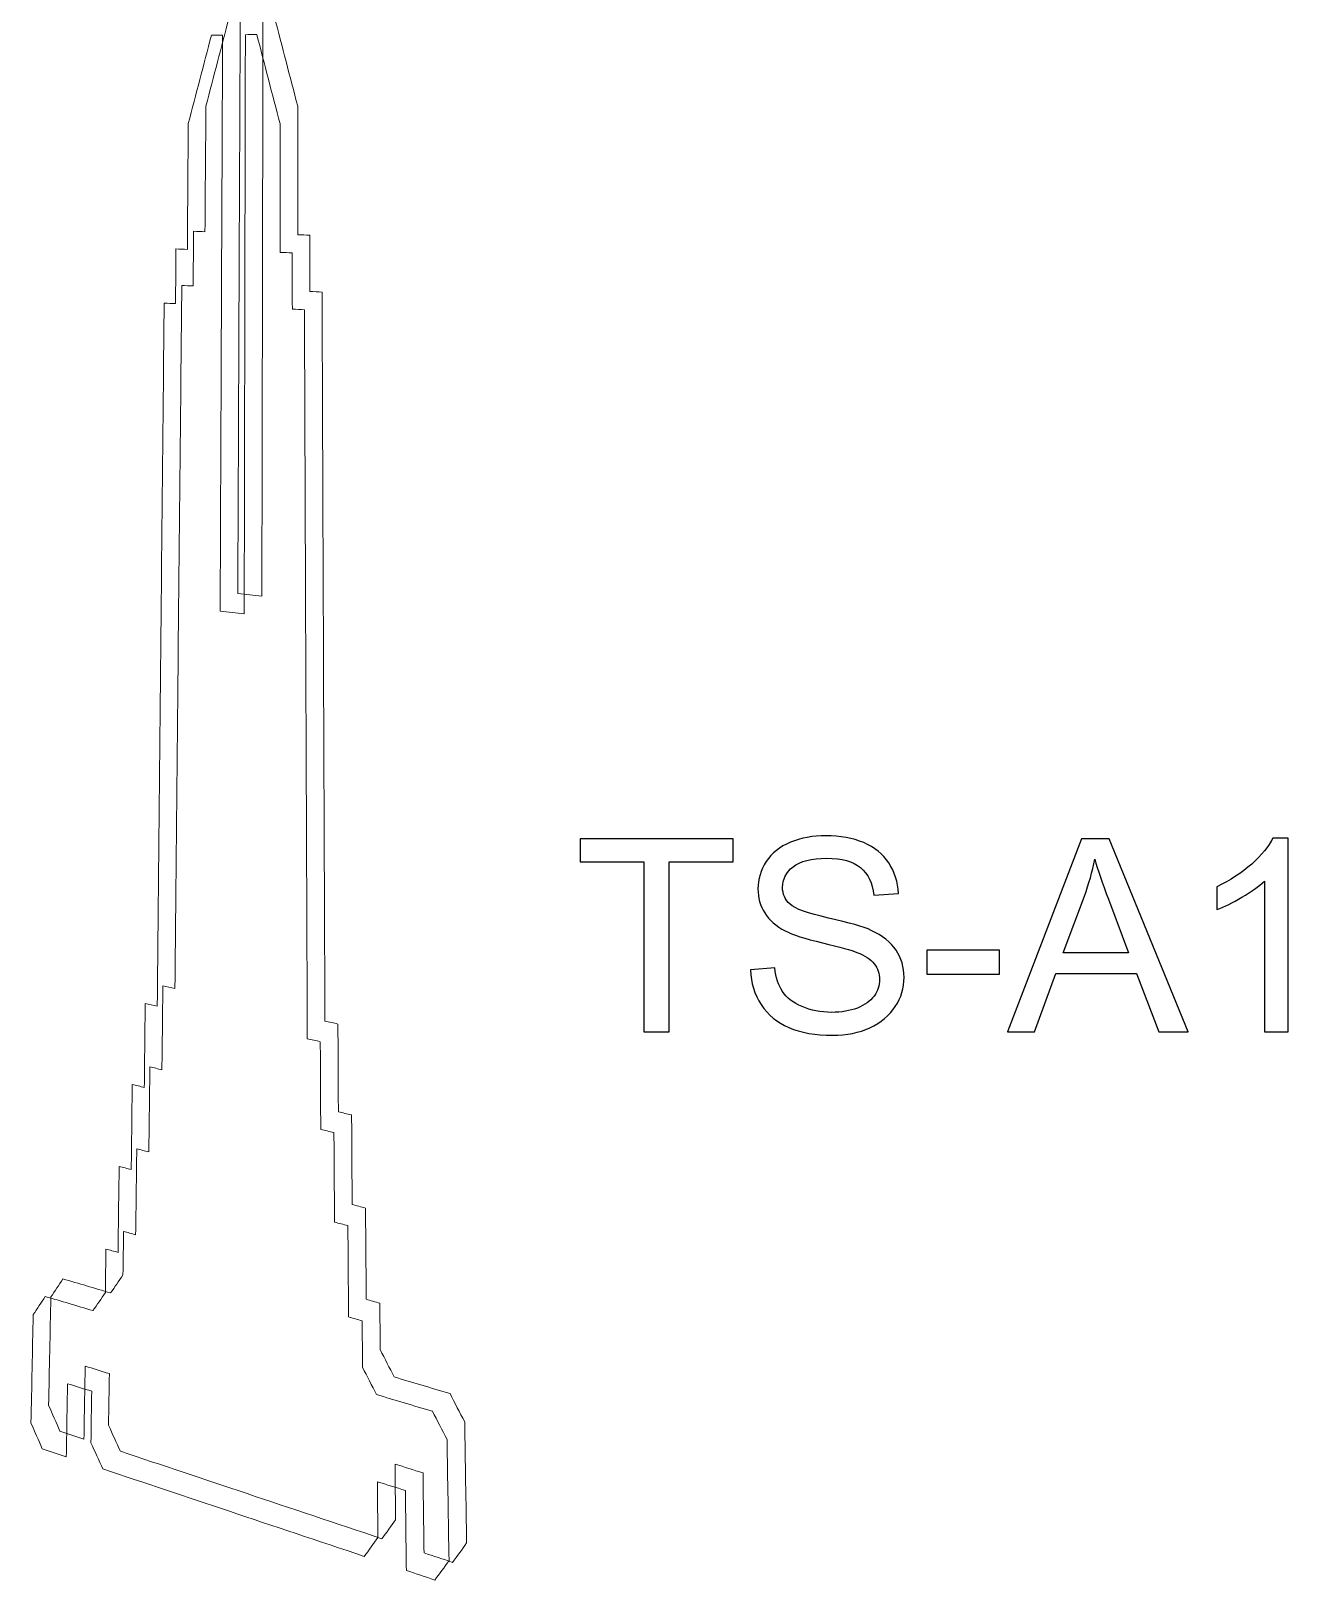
# Model space of a CAD drawing. Header units: centimetres. Extents: x -10.6 to 11.8, y -10.5 to 10.6.
# Drawn here: x 9.355 to 11.165, y -2.166 to 0.063 of the extents above; entities that cross this region are included whole.
import ezdxf

# ---------------------------------------------------------------- set-up
doc = ezdxf.new("R2010")
doc.units = ezdxf.units.CM
doc.header["$MEASUREMENT"] = 0
doc.layers.add('Livello 1', color=7, linetype='Continuous')

msp = doc.modelspace()

# ---------------------------------------------------------------- linework, layer by layer
at = {"layer": 'Livello 1', "color": 7, "lineweight": 9}
for points in [[(9.58847, -0.30369), (9.58302, -0.30361), (9.57763, -0.30331), (9.57218, -0.30301), (9.57218, -0.30301), (9.57061, -0.46242), (9.56897, -0.62557), (9.56732, -0.79206), (9.56732, -0.79206), (9.56563, -0.96231), (9.56396, -1.13674), (9.56221, -1.31491), (9.56221, -1.31491), (9.55638, -1.3138), (9.55061, -1.31248), (9.54489, -1.31117), (9.54489, -1.31117), (9.54442, -1.35132), (9.54401, -1.39167), (9.54353, -1.43202), (9.54353, -1.43202), (9.53777, -1.43059), (9.53201, -1.42917), (9.52619, -1.42794), (9.52619, -1.42794), (9.52572, -1.46859), (9.5252, -1.50944), (9.52473, -1.55029), (9.52473, -1.55029), (9.51887, -1.54874), (9.51312, -1.5472), (9.50732, -1.54566), (9.50732, -1.54566), (9.50679, -1.5868), (9.50622, -1.62815), (9.5057, -1.6695), (9.5057, -1.6695), (9.49991, -1.66785), (9.49411, -1.66619), (9.48832, -1.66474), (9.48832, -1.66474), (9.48803, -1.68556), (9.48774, -1.70659), (9.48746, -1.7274), (9.48746, -1.7274), (9.48143, -1.73618), (9.47553, -1.74475), (9.46961, -1.75329), (9.46961, -1.75329), (9.44653, -1.74637), (9.42363, -1.7397), (9.40097, -1.73289), (9.40097, -1.73289), (9.39517, -1.74176), (9.38937, -1.75039), (9.38355, -1.75901), (9.38355, -1.75901), (9.38248, -1.81085), (9.38141, -1.86268), (9.38033, -1.91512), (9.38033, -1.91512), (9.38577, -1.92754), (9.39122, -1.93977), (9.39669, -1.95202), (9.39669, -1.95202), (9.40816, -1.95584), (9.41962, -1.95969), (9.4312, -1.96356), (9.4312, -1.96356), (9.4318, -1.92862), (9.4324, -1.89349), (9.43306, -1.85855), (9.43306, -1.85855), (9.44457, -1.86202), (9.45614, -1.8657), (9.46782, -1.8694), (9.46782, -1.8694), (9.46745, -1.89406), (9.46703, -1.91873), (9.46666, -1.94359), (9.46666, -1.94359), (9.47234, -1.95622), (9.47804, -1.96867), (9.48386, -1.98115), (9.48386, -1.98115), (9.5434, -2.00105), (9.60416, -2.02138), (9.66616, -2.04211), (9.66616, -2.04211), (9.72945, -2.06327), (9.79424, -2.08494), (9.86036, -2.10703), (9.86036, -2.10703), (9.86688, -2.09807), (9.87345, -2.08887), (9.88002, -2.07964), (9.88002, -2.07964), (9.87974, -2.0528), (9.87952, -2.02617), (9.87924, -1.99955), (9.87924, -1.99955), (9.89261, -2.00381), (9.90603, -2.00809), (9.91957, -2.01217), (9.91957, -2.01217), (9.92, -2.0507), (9.92049, -2.08901), (9.92098, -2.12732), (9.92098, -2.12732), (9.93461, -2.13188), (9.94825, -2.13646), (9.96206, -2.14106), (9.96206, -2.14106), (9.96882, -2.132), (9.97557, -2.12268), (9.98237, -2.11314), (9.98237, -2.11314), (9.98142, -2.05478), (9.98048, -1.99642), (9.97954, -1.93873), (9.97954, -1.93873), (9.97245, -1.92524), (9.96543, -1.91156), (9.95841, -1.89813), (9.95841, -1.89813), (9.9314, -1.88999), (9.90452, -1.88214), (9.87799, -1.87414), (9.87799, -1.87414), (9.87127, -1.86118), (9.86457, -1.84801), (9.85793, -1.83486), (9.85793, -1.83486), (9.85772, -1.8125), (9.85751, -1.79034), (9.85731, -1.76797), (9.85731, -1.76797), (9.85075, -1.76609), (9.84424, -1.76423), (9.83774, -1.76237), (9.83774, -1.76237), (9.83743, -1.71842), (9.83708, -1.6747), (9.83672, -1.63098), (9.83672, -1.63098), (9.83033, -1.62927), (9.82394, -1.62756), (9.81748, -1.62607), (9.81748, -1.62607), (9.81724, -1.58291), (9.81693, -1.53998), (9.8167, -1.49705), (9.8167, -1.49705), (9.81029, -1.49547), (9.80395, -1.49391), (9.79767, -1.49235), (9.79767, -1.49235), (9.79742, -1.4502), (9.79723, -1.40806), (9.79699, -1.36614), (9.79699, -1.36614), (9.79075, -1.36472), (9.78451, -1.36329), (9.77828, -1.36208), (9.77828, -1.36208), (9.77758, -1.17672), (9.77681, -0.99569), (9.77612, -0.819), (9.77612, -0.819), (9.77546, -0.64642), (9.7748, -0.4775), (9.77419, -0.3125), (9.77419, -0.3125), (9.76832, -0.31218), (9.76254, -0.31187), (9.75677, -0.31155), (9.75677, -0.31155), (9.75667, -0.28435), (9.75663, -0.25759), (9.75654, -0.2306), (9.75654, -0.2306), (9.75084, -0.23037), (9.74516, -0.23015), (9.73942, -0.23013), (9.73942, -0.23013), (9.73932, -0.16816), (9.73923, -0.1064), (9.73914, -0.04508), (9.73914, -0.04508), (9.72783, -0.00206), (9.7167, 0.04077), (9.7057, 0.08365), (9.7057, 0.08365), (9.70013, 0.08354), (9.69461, 0.08344), (9.6891, 0.08334), (9.6891, 0.08334), (9.68885, -0.04925), (9.68854, -0.18463), (9.68828, -0.32191), (9.68828, -0.32191), (9.68803, -0.46175), (9.68775, -0.60501), (9.68743, -0.75039), (9.68743, -0.75039), (9.67581, -0.74908), (9.66426, -0.74777), (9.65275, -0.74625), (9.65275, -0.74625), (9.65341, -0.60177), (9.654, -0.45939), (9.65458, -0.32021), (9.65458, -0.32021), (9.65514, -0.18377), (9.65577, -0.04924), (9.65632, 0.08275), (9.65632, 0.08275), (9.65092, 0.08265), (9.6455, 0.08256), (9.64015, 0.08247), (9.64015, 0.08247), (9.62905, 0.0399), (9.61799, -0.00249), (9.60687, -0.0447), (9.60687, -0.0447), (9.60641, -0.10453), (9.606, -0.16498), (9.60553, -0.22565), (9.60553, -0.22565), (9.6, -0.22543), (9.59458, -0.22522), (9.58916, -0.225), (9.58916, -0.225), (9.58895, -0.25116), (9.58869, -0.27753), (9.58847, -0.30369)], [(9.56307, -0.32909), (9.55762, -0.32901), (9.55223, -0.32871), (9.54678, -0.32841), (9.54678, -0.32841), (9.54521, -0.48782), (9.54357, -0.65097), (9.54192, -0.81746), (9.54192, -0.81746), (9.54023, -0.98771), (9.53856, -1.16214), (9.53681, -1.34031), (9.53681, -1.34031), (9.53098, -1.3392), (9.52521, -1.33788), (9.51949, -1.33657), (9.51949, -1.33657), (9.51902, -1.37672), (9.51861, -1.41707), (9.51813, -1.45742), (9.51813, -1.45742), (9.51237, -1.45599), (9.50661, -1.45457), (9.50079, -1.45334), (9.50079, -1.45334), (9.50032, -1.49399), (9.4998, -1.53484), (9.49933, -1.57569), (9.49933, -1.57569), (9.49347, -1.57414), (9.48772, -1.5726), (9.48192, -1.57106), (9.48192, -1.57106), (9.48139, -1.6122), (9.48082, -1.65355), (9.4803, -1.6949), (9.4803, -1.6949), (9.47451, -1.69325), (9.46871, -1.69159), (9.46292, -1.69014), (9.46292, -1.69014), (9.46263, -1.71096), (9.46234, -1.73199), (9.46206, -1.7528), (9.46206, -1.7528), (9.45603, -1.76158), (9.45013, -1.77015), (9.44421, -1.77869), (9.44421, -1.77869), (9.42113, -1.77177), (9.39823, -1.7651), (9.37557, -1.75829), (9.37557, -1.75829), (9.36977, -1.76716), (9.36397, -1.77579), (9.35815, -1.78441), (9.35815, -1.78441), (9.35708, -1.83625), (9.35601, -1.88808), (9.35493, -1.94052), (9.35493, -1.94052), (9.36037, -1.95294), (9.36582, -1.96517), (9.37129, -1.97742), (9.37129, -1.97742), (9.38276, -1.98124), (9.39422, -1.98509), (9.4058, -1.98896), (9.4058, -1.98896), (9.4064, -1.95402), (9.407, -1.91889), (9.40766, -1.88395), (9.40766, -1.88395), (9.41917, -1.88742), (9.43074, -1.8911), (9.44242, -1.8948), (9.44242, -1.8948), (9.44205, -1.91946), (9.44163, -1.94413), (9.44126, -1.96899), (9.44126, -1.96899), (9.44694, -1.98162), (9.45264, -1.99407), (9.45846, -2.00655), (9.45846, -2.00655), (9.518, -2.02645), (9.57876, -2.04678), (9.64076, -2.06751), (9.64076, -2.06751), (9.70405, -2.08867), (9.76884, -2.11034), (9.83496, -2.13243), (9.83496, -2.13243), (9.84148, -2.12347), (9.84805, -2.11427), (9.85462, -2.10504), (9.85462, -2.10504), (9.85434, -2.0782), (9.85412, -2.05157), (9.85384, -2.02495), (9.85384, -2.02495), (9.86721, -2.02921), (9.88063, -2.03349), (9.89417, -2.03757), (9.89417, -2.03757), (9.8946, -2.0761), (9.89509, -2.11441), (9.89558, -2.15272), (9.89558, -2.15272), (9.90921, -2.15728), (9.92285, -2.16186), (9.93666, -2.16646), (9.93666, -2.16646), (9.94342, -2.1574), (9.95017, -2.14808), (9.95697, -2.13854), (9.95697, -2.13854), (9.95602, -2.08018), (9.95508, -2.02182), (9.95414, -1.96413), (9.95414, -1.96413), (9.94705, -1.95064), (9.94003, -1.93696), (9.93301, -1.92353), (9.93301, -1.92353), (9.906, -1.91539), (9.87912, -1.90754), (9.85259, -1.89954), (9.85259, -1.89954), (9.84587, -1.88658), (9.83917, -1.87341), (9.83253, -1.86026), (9.83253, -1.86026), (9.83232, -1.8379), (9.83211, -1.81574), (9.83191, -1.79337), (9.83191, -1.79337), (9.82535, -1.79149), (9.81884, -1.78963), (9.81234, -1.78777), (9.81234, -1.78777), (9.81203, -1.74382), (9.81168, -1.7001), (9.81132, -1.65638), (9.81132, -1.65638), (9.80493, -1.65467), (9.79854, -1.65296), (9.79208, -1.65147), (9.79208, -1.65147), (9.79184, -1.60831), (9.79153, -1.56538), (9.7913, -1.52245), (9.7913, -1.52245), (9.78489, -1.52087), (9.77855, -1.51931), (9.77227, -1.51775), (9.77227, -1.51775), (9.77202, -1.4756), (9.77183, -1.43346), (9.77159, -1.39154), (9.77159, -1.39154), (9.76535, -1.39012), (9.75911, -1.38869), (9.75288, -1.38748), (9.75288, -1.38748), (9.75218, -1.20212), (9.75141, -1.02109), (9.75072, -0.8444), (9.75072, -0.8444), (9.75006, -0.67182), (9.7494, -0.5029), (9.74879, -0.3379), (9.74879, -0.3379), (9.74292, -0.33758), (9.73714, -0.33727), (9.73137, -0.33695), (9.73137, -0.33695), (9.73127, -0.30975), (9.73123, -0.28299), (9.73114, -0.256), (9.73114, -0.256), (9.72544, -0.25577), (9.71976, -0.25555), (9.71402, -0.25553), (9.71402, -0.25553), (9.71392, -0.19356), (9.71383, -0.1318), (9.71374, -0.07048), (9.71374, -0.07048), (9.70243, -0.02746), (9.6913, 0.01537), (9.6803, 0.05825), (9.6803, 0.05825), (9.67473, 0.05814), (9.66921, 0.05804), (9.6637, 0.05794), (9.6637, 0.05794), (9.66345, -0.07465), (9.66314, -0.21003), (9.66288, -0.34731), (9.66288, -0.34731), (9.66263, -0.48715), (9.66235, -0.63041), (9.66203, -0.77579), (9.66203, -0.77579), (9.65041, -0.77448), (9.63886, -0.77317), (9.62735, -0.77165), (9.62735, -0.77165), (9.62801, -0.62717), (9.6286, -0.48479), (9.62918, -0.34561), (9.62918, -0.34561), (9.62974, -0.20917), (9.63037, -0.07464), (9.63092, 0.05735), (9.63092, 0.05735), (9.62552, 0.05725), (9.6201, 0.05716), (9.61475, 0.05707), (9.61475, 0.05707), (9.60365, 0.0145), (9.59259, -0.02789), (9.58147, -0.0701), (9.58147, -0.0701), (9.58101, -0.12993), (9.5806, -0.19038), (9.58013, -0.25105), (9.58013, -0.25105), (9.5746, -0.25083), (9.56918, -0.25062), (9.56376, -0.2504), (9.56376, -0.2504), (9.56355, -0.27656), (9.56329, -0.30293), (9.56307, -0.32909)]]:
    msp.add_open_spline(points, degree=3, knots=[0, 0, 0, 0, 0.0169492, 0.0169492, 0.0169492, 0.0169492, 0.0338983, 0.0338983, 0.0338983, 0.0338983, 0.0508475, 0.0508475, 0.0508475, 0.0508475, 0.0677966, 0.0677966, 0.0677966, 0.0677966, 0.0847458, 0.0847458, 0.0847458, 0.0847458, 0.1016949, 0.1016949, 0.1016949, 0.1016949, 0.1186441, 0.1186441, 0.1186441, 0.1186441, 0.1355932, 0.1355932, 0.1355932, 0.1355932, 0.1525424, 0.1525424, 0.1525424, 0.1525424, 0.1694915, 0.1694915, 0.1694915, 0.1694915, 0.1864407, 0.1864407, 0.1864407, 0.1864407, 0.2033898, 0.2033898, 0.2033898, 0.2033898, 0.220339, 0.220339, 0.220339, 0.220339, 0.2372881, 0.2372881, 0.2372881, 0.2372881, 0.2542373, 0.2542373, 0.2542373, 0.2542373, 0.2711864, 0.2711864, 0.2711864, 0.2711864, 0.2881356, 0.2881356, 0.2881356, 0.2881356, 0.3050847, 0.3050847, 0.3050847, 0.3050847, 0.3220339, 0.3220339, 0.3220339, 0.3220339, 0.3389831, 0.3389831, 0.3389831, 0.3389831, 0.3559322, 0.3559322, 0.3559322, 0.3559322, 0.3728814, 0.3728814, 0.3728814, 0.3728814, 0.3898305, 0.3898305, 0.3898305, 0.3898305, 0.4067797, 0.4067797, 0.4067797, 0.4067797, 0.4237288, 0.4237288, 0.4237288, 0.4237288, 0.440678, 0.440678, 0.440678, 0.440678, 0.4576271, 0.4576271, 0.4576271, 0.4576271, 0.4745763, 0.4745763, 0.4745763, 0.4745763, 0.4915254, 0.4915254, 0.4915254, 0.4915254, 0.5084746, 0.5084746, 0.5084746, 0.5084746, 0.5254237, 0.5254237, 0.5254237, 0.5254237, 0.5423729, 0.5423729, 0.5423729, 0.5423729, 0.559322, 0.559322, 0.559322, 0.559322, 0.5762712, 0.5762712, 0.5762712, 0.5762712, 0.5932203, 0.5932203, 0.5932203, 0.5932203, 0.6101695, 0.6101695, 0.6101695, 0.6101695, 0.6271186, 0.6271186, 0.6271186, 0.6271186, 0.6440678, 0.6440678, 0.6440678, 0.6440678, 0.6610169, 0.6610169, 0.6610169, 0.6610169, 0.6779661, 0.6779661, 0.6779661, 0.6779661, 0.6949153, 0.6949153, 0.6949153, 0.6949153, 0.7118644, 0.7118644, 0.7118644, 0.7118644, 0.7288136, 0.7288136, 0.7288136, 0.7288136, 0.7457627, 0.7457627, 0.7457627, 0.7457627, 0.7627119, 0.7627119, 0.7627119, 0.7627119, 0.779661, 0.779661, 0.779661, 0.779661, 0.7966102, 0.7966102, 0.7966102, 0.7966102, 0.8135593, 0.8135593, 0.8135593, 0.8135593, 0.8305085, 0.8305085, 0.8305085, 0.8305085, 0.8474576, 0.8474576, 0.8474576, 0.8474576, 0.8644068, 0.8644068, 0.8644068, 0.8644068, 0.8813559, 0.8813559, 0.8813559, 0.8813559, 0.8983051, 0.8983051, 0.8983051, 0.8983051, 0.9152542, 0.9152542, 0.9152542, 0.9152542, 0.9322034, 0.9322034, 0.9322034, 0.9322034, 0.9491525, 0.9491525, 0.9491525, 0.9491525, 0.9661017, 0.9661017, 0.9661017, 0.9661017, 0.9830508, 0.9830508, 0.9830508, 0.9830508, 1, 1, 1, 1], dxfattribs=at)
at = {"layer": 'Livello 1', "color": 7}
for points, knots in [([(10.23745, -1.37758), (10.23745, -1.37758), (10.23745, -1.13258), (10.23745, -1.13258), (10.23745, -1.13258), (10.23745, -1.13258), (10.14593, -1.13258), (10.14593, -1.13258), (10.14593, -1.13258), (10.14593, -1.13258), (10.14593, -1.09979), (10.14593, -1.09979), (10.14593, -1.09979), (10.14593, -1.09979), (10.36609, -1.09979), (10.36609, -1.09979), (10.36609, -1.09979), (10.36609, -1.09979), (10.36609, -1.13258), (10.36609, -1.13258), (10.36609, -1.13258), (10.36609, -1.13258), (10.27418, -1.13258), (10.27418, -1.13258), (10.27418, -1.13258), (10.27418, -1.13258), (10.27418, -1.37758), (10.27418, -1.37758), (10.27418, -1.37758), (10.27418, -1.37758), (10.23745, -1.37758), (10.23745, -1.37758)], [0, 0, 0, 0, 0.125, 0.125, 0.125, 0.125, 0.25, 0.25, 0.25, 0.25, 0.375, 0.375, 0.375, 0.375, 0.5, 0.5, 0.5, 0.5, 0.625, 0.625, 0.625, 0.625, 0.75, 0.75, 0.75, 0.75, 0.875, 0.875, 0.875, 0.875, 1, 1, 1, 1]), ([(10.39131, -1.28833), (10.39131, -1.28833), (10.42598, -1.28529), (10.42598, -1.28529), (10.42598, -1.28529), (10.4276, -1.29919), (10.43141, -1.31057), (10.43743, -1.3195), (10.43743, -1.3195), (10.44344, -1.32843), (10.45276, -1.3356), (10.46537, -1.3411), (10.46537, -1.3411), (10.47798, -1.3466), (10.49221, -1.34932), (10.50799, -1.34932), (10.50799, -1.34932), (10.52202, -1.34932), (10.53438, -1.34725), (10.54511, -1.34311), (10.54511, -1.34311), (10.55585, -1.3389), (10.56387, -1.33321), (10.56911, -1.32597), (10.56911, -1.32597), (10.57435, -1.31866), (10.577, -1.31077), (10.577, -1.30217), (10.577, -1.30217), (10.577, -1.29344), (10.57448, -1.28587), (10.56937, -1.27934), (10.56937, -1.27934), (10.56432, -1.2728), (10.55598, -1.26737), (10.5444, -1.26297), (10.5444, -1.26297), (10.5369, -1.26006), (10.52047, -1.25554), (10.49492, -1.24939), (10.49492, -1.24939), (10.46944, -1.24325), (10.45153, -1.23749), (10.44131, -1.23206), (10.44131, -1.23206), (10.42805, -1.22514), (10.41815, -1.21647), (10.41162, -1.20619), (10.41162, -1.20619), (10.40515, -1.1959), (10.40192, -1.18439), (10.40192, -1.17158), (10.40192, -1.17158), (10.40192, -1.15761), (10.40586, -1.14449), (10.41382, -1.13233), (10.41382, -1.13233), (10.42178, -1.1201), (10.43342, -1.11085), (10.44868, -1.10452), (10.44868, -1.10452), (10.46401, -1.09824), (10.48095, -1.09507), (10.49965, -1.09507), (10.49965, -1.09507), (10.52028, -1.09507), (10.53839, -1.09837), (10.55417, -1.10503), (10.55417, -1.10503), (10.56988, -1.11163), (10.58198, -1.1214), (10.59045, -1.13427), (10.59045, -1.13427), (10.59886, -1.14714), (10.60345, -1.16175), (10.6041, -1.17805), (10.6041, -1.17805), (10.6041, -1.17805), (10.56885, -1.1807), (10.56885, -1.1807), (10.56885, -1.1807), (10.56691, -1.16318), (10.56051, -1.14985), (10.54958, -1.14093), (10.54958, -1.14093), (10.53865, -1.13194), (10.52254, -1.12748), (10.5012, -1.12748), (10.5012, -1.12748), (10.47895, -1.12748), (10.46278, -1.13155), (10.45256, -1.1397), (10.45256, -1.1397), (10.44241, -1.14785), (10.4373, -1.15768), (10.4373, -1.16913), (10.4373, -1.16913), (10.4373, -1.17915), (10.44092, -1.18737), (10.4481, -1.19377), (10.4481, -1.19377), (10.45521, -1.20024), (10.47365, -1.20683), (10.50353, -1.21356), (10.50353, -1.21356), (10.53341, -1.22035), (10.55391, -1.22624), (10.56503, -1.23128), (10.56503, -1.23128), (10.5812, -1.23878), (10.59317, -1.24823), (10.60087, -1.25961), (10.60087, -1.25961), (10.60856, -1.27106), (10.61238, -1.28425), (10.61238, -1.29913), (10.61238, -1.29913), (10.61238, -1.31394), (10.60817, -1.32784), (10.5997, -1.34091), (10.5997, -1.34091), (10.59123, -1.35397), (10.57907, -1.36413), (10.56322, -1.37144), (10.56322, -1.37144), (10.54738, -1.37868), (10.52953, -1.3823), (10.50974, -1.3823), (10.50974, -1.3823), (10.48458, -1.3823), (10.46349, -1.37868), (10.44655, -1.37131), (10.44655, -1.37131), (10.42954, -1.364), (10.41621, -1.353), (10.40651, -1.33826), (10.40651, -1.33826), (10.39687, -1.32357), (10.39177, -1.30689), (10.39131, -1.28833)], [0, 0, 0, 0, 0.0285714, 0.0285714, 0.0285714, 0.0285714, 0.0571429, 0.0571429, 0.0571429, 0.0571429, 0.0857143, 0.0857143, 0.0857143, 0.0857143, 0.1142857, 0.1142857, 0.1142857, 0.1142857, 0.1428571, 0.1428571, 0.1428571, 0.1428571, 0.1714286, 0.1714286, 0.1714286, 0.1714286, 0.2, 0.2, 0.2, 0.2, 0.2285714, 0.2285714, 0.2285714, 0.2285714, 0.2571429, 0.2571429, 0.2571429, 0.2571429, 0.2857143, 0.2857143, 0.2857143, 0.2857143, 0.3142857, 0.3142857, 0.3142857, 0.3142857, 0.3428571, 0.3428571, 0.3428571, 0.3428571, 0.3714286, 0.3714286, 0.3714286, 0.3714286, 0.4, 0.4, 0.4, 0.4, 0.4285714, 0.4285714, 0.4285714, 0.4285714, 0.4571429, 0.4571429, 0.4571429, 0.4571429, 0.4857143, 0.4857143, 0.4857143, 0.4857143, 0.5142857, 0.5142857, 0.5142857, 0.5142857, 0.5428571, 0.5428571, 0.5428571, 0.5428571, 0.5714286, 0.5714286, 0.5714286, 0.5714286, 0.6, 0.6, 0.6, 0.6, 0.6285714, 0.6285714, 0.6285714, 0.6285714, 0.6571429, 0.6571429, 0.6571429, 0.6571429, 0.6857143, 0.6857143, 0.6857143, 0.6857143, 0.7142857, 0.7142857, 0.7142857, 0.7142857, 0.7428571, 0.7428571, 0.7428571, 0.7428571, 0.7714286, 0.7714286, 0.7714286, 0.7714286, 0.8, 0.8, 0.8, 0.8, 0.8285714, 0.8285714, 0.8285714, 0.8285714, 0.8571429, 0.8571429, 0.8571429, 0.8571429, 0.8857143, 0.8857143, 0.8857143, 0.8857143, 0.9142857, 0.9142857, 0.9142857, 0.9142857, 0.9428571, 0.9428571, 0.9428571, 0.9428571, 0.9714286, 0.9714286, 0.9714286, 0.9714286, 1, 1, 1, 1]), ([(10.76133, -1.37758), (10.76133, -1.37758), (10.86804, -1.09979), (10.86804, -1.09979), (10.86804, -1.09979), (10.86804, -1.09979), (10.90763, -1.09979), (10.90763, -1.09979), (10.90763, -1.09979), (10.90763, -1.09979), (11.02133, -1.37758), (11.02133, -1.37758), (11.02133, -1.37758), (11.02133, -1.37758), (10.97942, -1.37758), (10.97942, -1.37758), (10.97942, -1.37758), (10.97942, -1.37758), (10.94701, -1.29344), (10.94701, -1.29344), (10.94701, -1.29344), (10.94701, -1.29344), (10.83086, -1.29344), (10.83086, -1.29344), (10.83086, -1.29344), (10.83086, -1.29344), (10.80039, -1.37758), (10.80039, -1.37758), (10.80039, -1.37758), (10.80039, -1.37758), (10.76133, -1.37758), (10.76133, -1.37758)], [0, 0, 0, 0, 0.125, 0.125, 0.125, 0.125, 0.25, 0.25, 0.25, 0.25, 0.375, 0.375, 0.375, 0.375, 0.5, 0.5, 0.5, 0.5, 0.625, 0.625, 0.625, 0.625, 0.75, 0.75, 0.75, 0.75, 0.875, 0.875, 0.875, 0.875, 1, 1, 1, 1]), ([(11.1653, -1.37758), (11.1653, -1.37758), (11.13122, -1.37758), (11.13122, -1.37758), (11.13122, -1.37758), (11.13122, -1.37758), (11.13122, -1.16027), (11.13122, -1.16027), (11.13122, -1.16027), (11.123, -1.16809), (11.11227, -1.17592), (11.09894, -1.18374), (11.09894, -1.18374), (11.08556, -1.19157), (11.07359, -1.19746), (11.06298, -1.20134), (11.06298, -1.20134), (11.06298, -1.20134), (11.06298, -1.16842), (11.06298, -1.16842), (11.06298, -1.16842), (11.08206, -1.15943), (11.09875, -1.14856), (11.11304, -1.13582), (11.11304, -1.13582), (11.12727, -1.12301), (11.13743, -1.11066), (11.14338, -1.09863), (11.14338, -1.09863), (11.14338, -1.09863), (11.1653, -1.09863), (11.1653, -1.09863), (11.1653, -1.09863), (11.1653, -1.09863), (11.1653, -1.37758), (11.1653, -1.37758)], [0, 0, 0, 0, 0.1111111, 0.1111111, 0.1111111, 0.1111111, 0.2222222, 0.2222222, 0.2222222, 0.2222222, 0.3333333, 0.3333333, 0.3333333, 0.3333333, 0.4444444, 0.4444444, 0.4444444, 0.4444444, 0.5555556, 0.5555556, 0.5555556, 0.5555556, 0.6666667, 0.6666667, 0.6666667, 0.6666667, 0.7777778, 0.7777778, 0.7777778, 0.7777778, 0.8888889, 0.8888889, 0.8888889, 0.8888889, 1, 1, 1, 1]), ([(10.84146, -1.26349), (10.84146, -1.26349), (10.9357, -1.26349), (10.9357, -1.26349), (10.9357, -1.26349), (10.9357, -1.26349), (10.90666, -1.18659), (10.90666, -1.18659), (10.90666, -1.18659), (10.89786, -1.16324), (10.89126, -1.14403), (10.88699, -1.12896), (10.88699, -1.12896), (10.88344, -1.14681), (10.87846, -1.16447), (10.87199, -1.18206), (10.87199, -1.18206), (10.87199, -1.18206), (10.84146, -1.26349), (10.84146, -1.26349)], [0, 0, 0, 0, 0.2, 0.2, 0.2, 0.2, 0.4, 0.4, 0.4, 0.4, 0.6, 0.6, 0.6, 0.6, 0.8, 0.8, 0.8, 0.8, 1, 1, 1, 1]), ([(10.64498, -1.29421), (10.64498, -1.29421), (10.64498, -1.25993), (10.64498, -1.25993), (10.64498, -1.25993), (10.64498, -1.25993), (10.74982, -1.25993), (10.74982, -1.25993), (10.74982, -1.25993), (10.74982, -1.25993), (10.74982, -1.29421), (10.74982, -1.29421), (10.74982, -1.29421), (10.74982, -1.29421), (10.64498, -1.29421), (10.64498, -1.29421)], [0, 0, 0, 0, 0.25, 0.25, 0.25, 0.25, 0.5, 0.5, 0.5, 0.5, 0.75, 0.75, 0.75, 0.75, 1, 1, 1, 1])]:
    msp.add_open_spline(points, degree=3, knots=knots, dxfattribs=at)
at = {"layer": 'Livello 1', "color": 250, "lineweight": 9}
for points, knots in [([(10.23745, -1.37758), (10.23745, -1.37758), (10.23745, -1.13258), (10.23745, -1.13258), (10.23745, -1.13258), (10.23745, -1.13258), (10.14593, -1.13258), (10.14593, -1.13258), (10.14593, -1.13258), (10.14593, -1.13258), (10.14593, -1.09979), (10.14593, -1.09979), (10.14593, -1.09979), (10.14593, -1.09979), (10.36609, -1.09979), (10.36609, -1.09979), (10.36609, -1.09979), (10.36609, -1.09979), (10.36609, -1.13258), (10.36609, -1.13258), (10.36609, -1.13258), (10.36609, -1.13258), (10.27418, -1.13258), (10.27418, -1.13258), (10.27418, -1.13258), (10.27418, -1.13258), (10.27418, -1.37758), (10.27418, -1.37758), (10.27418, -1.37758), (10.27418, -1.37758), (10.23745, -1.37758), (10.23745, -1.37758)], [0, 0, 0, 0, 0.125, 0.125, 0.125, 0.125, 0.25, 0.25, 0.25, 0.25, 0.375, 0.375, 0.375, 0.375, 0.5, 0.5, 0.5, 0.5, 0.625, 0.625, 0.625, 0.625, 0.75, 0.75, 0.75, 0.75, 0.875, 0.875, 0.875, 0.875, 1, 1, 1, 1]), ([(10.23745, -1.37758), (10.23745, -1.37758), (10.23745, -1.13258), (10.23745, -1.13258), (10.23745, -1.13258), (10.23745, -1.13258), (10.14593, -1.13258), (10.14593, -1.13258), (10.14593, -1.13258), (10.14593, -1.13258), (10.14593, -1.09979), (10.14593, -1.09979), (10.14593, -1.09979), (10.14593, -1.09979), (10.36609, -1.09979), (10.36609, -1.09979), (10.36609, -1.09979), (10.36609, -1.09979), (10.36609, -1.13258), (10.36609, -1.13258), (10.36609, -1.13258), (10.36609, -1.13258), (10.27418, -1.13258), (10.27418, -1.13258), (10.27418, -1.13258), (10.27418, -1.13258), (10.27418, -1.37758), (10.27418, -1.37758), (10.27418, -1.37758), (10.27418, -1.37758), (10.23745, -1.37758), (10.23745, -1.37758)], [0, 0, 0, 0, 0.125, 0.125, 0.125, 0.125, 0.25, 0.25, 0.25, 0.25, 0.375, 0.375, 0.375, 0.375, 0.5, 0.5, 0.5, 0.5, 0.625, 0.625, 0.625, 0.625, 0.75, 0.75, 0.75, 0.75, 0.875, 0.875, 0.875, 0.875, 1, 1, 1, 1]), ([(10.39131, -1.28833), (10.39131, -1.28833), (10.42598, -1.28529), (10.42598, -1.28529), (10.42598, -1.28529), (10.4276, -1.29919), (10.43141, -1.31057), (10.43743, -1.3195), (10.43743, -1.3195), (10.44344, -1.32843), (10.45276, -1.3356), (10.46537, -1.3411), (10.46537, -1.3411), (10.47798, -1.3466), (10.49221, -1.34932), (10.50799, -1.34932), (10.50799, -1.34932), (10.52202, -1.34932), (10.53438, -1.34725), (10.54511, -1.34311), (10.54511, -1.34311), (10.55585, -1.3389), (10.56387, -1.33321), (10.56911, -1.32597), (10.56911, -1.32597), (10.57435, -1.31866), (10.577, -1.31077), (10.577, -1.30217), (10.577, -1.30217), (10.577, -1.29344), (10.57448, -1.28587), (10.56937, -1.27934), (10.56937, -1.27934), (10.56432, -1.2728), (10.55598, -1.26737), (10.5444, -1.26297), (10.5444, -1.26297), (10.5369, -1.26006), (10.52047, -1.25554), (10.49492, -1.24939), (10.49492, -1.24939), (10.46944, -1.24325), (10.45153, -1.23749), (10.44131, -1.23206), (10.44131, -1.23206), (10.42805, -1.22514), (10.41815, -1.21647), (10.41162, -1.20619), (10.41162, -1.20619), (10.40515, -1.1959), (10.40192, -1.18439), (10.40192, -1.17158), (10.40192, -1.17158), (10.40192, -1.15761), (10.40586, -1.14449), (10.41382, -1.13233), (10.41382, -1.13233), (10.42178, -1.1201), (10.43342, -1.11085), (10.44868, -1.10452), (10.44868, -1.10452), (10.46401, -1.09824), (10.48095, -1.09507), (10.49965, -1.09507), (10.49965, -1.09507), (10.52028, -1.09507), (10.53839, -1.09837), (10.55417, -1.10503), (10.55417, -1.10503), (10.56988, -1.11163), (10.58198, -1.1214), (10.59045, -1.13427), (10.59045, -1.13427), (10.59886, -1.14714), (10.60345, -1.16175), (10.6041, -1.17805), (10.6041, -1.17805), (10.6041, -1.17805), (10.56885, -1.1807), (10.56885, -1.1807), (10.56885, -1.1807), (10.56691, -1.16318), (10.56051, -1.14985), (10.54958, -1.14093), (10.54958, -1.14093), (10.53865, -1.13194), (10.52254, -1.12748), (10.5012, -1.12748), (10.5012, -1.12748), (10.47895, -1.12748), (10.46278, -1.13155), (10.45256, -1.1397), (10.45256, -1.1397), (10.44241, -1.14785), (10.4373, -1.15768), (10.4373, -1.16913), (10.4373, -1.16913), (10.4373, -1.17915), (10.44092, -1.18737), (10.4481, -1.19377), (10.4481, -1.19377), (10.45521, -1.20024), (10.47365, -1.20683), (10.50353, -1.21356), (10.50353, -1.21356), (10.53341, -1.22035), (10.55391, -1.22624), (10.56503, -1.23128), (10.56503, -1.23128), (10.5812, -1.23878), (10.59317, -1.24823), (10.60087, -1.25961), (10.60087, -1.25961), (10.60856, -1.27106), (10.61238, -1.28425), (10.61238, -1.29913), (10.61238, -1.29913), (10.61238, -1.31394), (10.60817, -1.32784), (10.5997, -1.34091), (10.5997, -1.34091), (10.59123, -1.35397), (10.57907, -1.36413), (10.56322, -1.37144), (10.56322, -1.37144), (10.54738, -1.37868), (10.52953, -1.3823), (10.50974, -1.3823), (10.50974, -1.3823), (10.48458, -1.3823), (10.46349, -1.37868), (10.44655, -1.37131), (10.44655, -1.37131), (10.42954, -1.364), (10.41621, -1.353), (10.40651, -1.33826), (10.40651, -1.33826), (10.39687, -1.32357), (10.39177, -1.30689), (10.39131, -1.28833)], [0, 0, 0, 0, 0.0285714, 0.0285714, 0.0285714, 0.0285714, 0.0571429, 0.0571429, 0.0571429, 0.0571429, 0.0857143, 0.0857143, 0.0857143, 0.0857143, 0.1142857, 0.1142857, 0.1142857, 0.1142857, 0.1428571, 0.1428571, 0.1428571, 0.1428571, 0.1714286, 0.1714286, 0.1714286, 0.1714286, 0.2, 0.2, 0.2, 0.2, 0.2285714, 0.2285714, 0.2285714, 0.2285714, 0.2571429, 0.2571429, 0.2571429, 0.2571429, 0.2857143, 0.2857143, 0.2857143, 0.2857143, 0.3142857, 0.3142857, 0.3142857, 0.3142857, 0.3428571, 0.3428571, 0.3428571, 0.3428571, 0.3714286, 0.3714286, 0.3714286, 0.3714286, 0.4, 0.4, 0.4, 0.4, 0.4285714, 0.4285714, 0.4285714, 0.4285714, 0.4571429, 0.4571429, 0.4571429, 0.4571429, 0.4857143, 0.4857143, 0.4857143, 0.4857143, 0.5142857, 0.5142857, 0.5142857, 0.5142857, 0.5428571, 0.5428571, 0.5428571, 0.5428571, 0.5714286, 0.5714286, 0.5714286, 0.5714286, 0.6, 0.6, 0.6, 0.6, 0.6285714, 0.6285714, 0.6285714, 0.6285714, 0.6571429, 0.6571429, 0.6571429, 0.6571429, 0.6857143, 0.6857143, 0.6857143, 0.6857143, 0.7142857, 0.7142857, 0.7142857, 0.7142857, 0.7428571, 0.7428571, 0.7428571, 0.7428571, 0.7714286, 0.7714286, 0.7714286, 0.7714286, 0.8, 0.8, 0.8, 0.8, 0.8285714, 0.8285714, 0.8285714, 0.8285714, 0.8571429, 0.8571429, 0.8571429, 0.8571429, 0.8857143, 0.8857143, 0.8857143, 0.8857143, 0.9142857, 0.9142857, 0.9142857, 0.9142857, 0.9428571, 0.9428571, 0.9428571, 0.9428571, 0.9714286, 0.9714286, 0.9714286, 0.9714286, 1, 1, 1, 1]), ([(10.39131, -1.28833), (10.39131, -1.28833), (10.42598, -1.28529), (10.42598, -1.28529), (10.42598, -1.28529), (10.4276, -1.29919), (10.43141, -1.31057), (10.43743, -1.3195), (10.43743, -1.3195), (10.44344, -1.32843), (10.45276, -1.3356), (10.46537, -1.3411), (10.46537, -1.3411), (10.47798, -1.3466), (10.49221, -1.34932), (10.50799, -1.34932), (10.50799, -1.34932), (10.52202, -1.34932), (10.53438, -1.34725), (10.54511, -1.34311), (10.54511, -1.34311), (10.55585, -1.3389), (10.56387, -1.33321), (10.56911, -1.32597), (10.56911, -1.32597), (10.57435, -1.31866), (10.577, -1.31077), (10.577, -1.30217), (10.577, -1.30217), (10.577, -1.29344), (10.57448, -1.28587), (10.56937, -1.27934), (10.56937, -1.27934), (10.56432, -1.2728), (10.55598, -1.26737), (10.5444, -1.26297), (10.5444, -1.26297), (10.5369, -1.26006), (10.52047, -1.25554), (10.49492, -1.24939), (10.49492, -1.24939), (10.46944, -1.24325), (10.45153, -1.23749), (10.44131, -1.23206), (10.44131, -1.23206), (10.42805, -1.22514), (10.41815, -1.21647), (10.41162, -1.20619), (10.41162, -1.20619), (10.40515, -1.1959), (10.40192, -1.18439), (10.40192, -1.17158), (10.40192, -1.17158), (10.40192, -1.15761), (10.40586, -1.14449), (10.41382, -1.13233), (10.41382, -1.13233), (10.42178, -1.1201), (10.43342, -1.11085), (10.44868, -1.10452), (10.44868, -1.10452), (10.46401, -1.09824), (10.48095, -1.09507), (10.49965, -1.09507), (10.49965, -1.09507), (10.52028, -1.09507), (10.53839, -1.09837), (10.55417, -1.10503), (10.55417, -1.10503), (10.56988, -1.11163), (10.58198, -1.1214), (10.59045, -1.13427), (10.59045, -1.13427), (10.59886, -1.14714), (10.60345, -1.16175), (10.6041, -1.17805), (10.6041, -1.17805), (10.6041, -1.17805), (10.56885, -1.1807), (10.56885, -1.1807), (10.56885, -1.1807), (10.56691, -1.16318), (10.56051, -1.14985), (10.54958, -1.14093), (10.54958, -1.14093), (10.53865, -1.13194), (10.52254, -1.12748), (10.5012, -1.12748), (10.5012, -1.12748), (10.47895, -1.12748), (10.46278, -1.13155), (10.45256, -1.1397), (10.45256, -1.1397), (10.44241, -1.14785), (10.4373, -1.15768), (10.4373, -1.16913), (10.4373, -1.16913), (10.4373, -1.17915), (10.44092, -1.18737), (10.4481, -1.19377), (10.4481, -1.19377), (10.45521, -1.20024), (10.47365, -1.20683), (10.50353, -1.21356), (10.50353, -1.21356), (10.53341, -1.22035), (10.55391, -1.22624), (10.56503, -1.23128), (10.56503, -1.23128), (10.5812, -1.23878), (10.59317, -1.24823), (10.60087, -1.25961), (10.60087, -1.25961), (10.60856, -1.27106), (10.61238, -1.28425), (10.61238, -1.29913), (10.61238, -1.29913), (10.61238, -1.31394), (10.60817, -1.32784), (10.5997, -1.34091), (10.5997, -1.34091), (10.59123, -1.35397), (10.57907, -1.36413), (10.56322, -1.37144), (10.56322, -1.37144), (10.54738, -1.37868), (10.52953, -1.3823), (10.50974, -1.3823), (10.50974, -1.3823), (10.48458, -1.3823), (10.46349, -1.37868), (10.44655, -1.37131), (10.44655, -1.37131), (10.42954, -1.364), (10.41621, -1.353), (10.40651, -1.33826), (10.40651, -1.33826), (10.39687, -1.32357), (10.39177, -1.30689), (10.39131, -1.28833)], [0, 0, 0, 0, 0.0285714, 0.0285714, 0.0285714, 0.0285714, 0.0571429, 0.0571429, 0.0571429, 0.0571429, 0.0857143, 0.0857143, 0.0857143, 0.0857143, 0.1142857, 0.1142857, 0.1142857, 0.1142857, 0.1428571, 0.1428571, 0.1428571, 0.1428571, 0.1714286, 0.1714286, 0.1714286, 0.1714286, 0.2, 0.2, 0.2, 0.2, 0.2285714, 0.2285714, 0.2285714, 0.2285714, 0.2571429, 0.2571429, 0.2571429, 0.2571429, 0.2857143, 0.2857143, 0.2857143, 0.2857143, 0.3142857, 0.3142857, 0.3142857, 0.3142857, 0.3428571, 0.3428571, 0.3428571, 0.3428571, 0.3714286, 0.3714286, 0.3714286, 0.3714286, 0.4, 0.4, 0.4, 0.4, 0.4285714, 0.4285714, 0.4285714, 0.4285714, 0.4571429, 0.4571429, 0.4571429, 0.4571429, 0.4857143, 0.4857143, 0.4857143, 0.4857143, 0.5142857, 0.5142857, 0.5142857, 0.5142857, 0.5428571, 0.5428571, 0.5428571, 0.5428571, 0.5714286, 0.5714286, 0.5714286, 0.5714286, 0.6, 0.6, 0.6, 0.6, 0.6285714, 0.6285714, 0.6285714, 0.6285714, 0.6571429, 0.6571429, 0.6571429, 0.6571429, 0.6857143, 0.6857143, 0.6857143, 0.6857143, 0.7142857, 0.7142857, 0.7142857, 0.7142857, 0.7428571, 0.7428571, 0.7428571, 0.7428571, 0.7714286, 0.7714286, 0.7714286, 0.7714286, 0.8, 0.8, 0.8, 0.8, 0.8285714, 0.8285714, 0.8285714, 0.8285714, 0.8571429, 0.8571429, 0.8571429, 0.8571429, 0.8857143, 0.8857143, 0.8857143, 0.8857143, 0.9142857, 0.9142857, 0.9142857, 0.9142857, 0.9428571, 0.9428571, 0.9428571, 0.9428571, 0.9714286, 0.9714286, 0.9714286, 0.9714286, 1, 1, 1, 1]), ([(10.76133, -1.37758), (10.76133, -1.37758), (10.86804, -1.09979), (10.86804, -1.09979), (10.86804, -1.09979), (10.86804, -1.09979), (10.90763, -1.09979), (10.90763, -1.09979), (10.90763, -1.09979), (10.90763, -1.09979), (11.02133, -1.37758), (11.02133, -1.37758), (11.02133, -1.37758), (11.02133, -1.37758), (10.97942, -1.37758), (10.97942, -1.37758), (10.97942, -1.37758), (10.97942, -1.37758), (10.94701, -1.29344), (10.94701, -1.29344), (10.94701, -1.29344), (10.94701, -1.29344), (10.83086, -1.29344), (10.83086, -1.29344), (10.83086, -1.29344), (10.83086, -1.29344), (10.80039, -1.37758), (10.80039, -1.37758), (10.80039, -1.37758), (10.80039, -1.37758), (10.76133, -1.37758), (10.76133, -1.37758)], [0, 0, 0, 0, 0.125, 0.125, 0.125, 0.125, 0.25, 0.25, 0.25, 0.25, 0.375, 0.375, 0.375, 0.375, 0.5, 0.5, 0.5, 0.5, 0.625, 0.625, 0.625, 0.625, 0.75, 0.75, 0.75, 0.75, 0.875, 0.875, 0.875, 0.875, 1, 1, 1, 1]), ([(10.76133, -1.37758), (10.76133, -1.37758), (10.86804, -1.09979), (10.86804, -1.09979), (10.86804, -1.09979), (10.86804, -1.09979), (10.90763, -1.09979), (10.90763, -1.09979), (10.90763, -1.09979), (10.90763, -1.09979), (11.02133, -1.37758), (11.02133, -1.37758), (11.02133, -1.37758), (11.02133, -1.37758), (10.97942, -1.37758), (10.97942, -1.37758), (10.97942, -1.37758), (10.97942, -1.37758), (10.94701, -1.29344), (10.94701, -1.29344), (10.94701, -1.29344), (10.94701, -1.29344), (10.83086, -1.29344), (10.83086, -1.29344), (10.83086, -1.29344), (10.83086, -1.29344), (10.80039, -1.37758), (10.80039, -1.37758), (10.80039, -1.37758), (10.80039, -1.37758), (10.76133, -1.37758), (10.76133, -1.37758)], [0, 0, 0, 0, 0.125, 0.125, 0.125, 0.125, 0.25, 0.25, 0.25, 0.25, 0.375, 0.375, 0.375, 0.375, 0.5, 0.5, 0.5, 0.5, 0.625, 0.625, 0.625, 0.625, 0.75, 0.75, 0.75, 0.75, 0.875, 0.875, 0.875, 0.875, 1, 1, 1, 1]), ([(11.1653, -1.37758), (11.1653, -1.37758), (11.13122, -1.37758), (11.13122, -1.37758), (11.13122, -1.37758), (11.13122, -1.37758), (11.13122, -1.16027), (11.13122, -1.16027), (11.13122, -1.16027), (11.123, -1.16809), (11.11227, -1.17592), (11.09894, -1.18374), (11.09894, -1.18374), (11.08556, -1.19157), (11.07359, -1.19746), (11.06298, -1.20134), (11.06298, -1.20134), (11.06298, -1.20134), (11.06298, -1.16842), (11.06298, -1.16842), (11.06298, -1.16842), (11.08206, -1.15943), (11.09875, -1.14856), (11.11304, -1.13582), (11.11304, -1.13582), (11.12727, -1.12301), (11.13743, -1.11066), (11.14338, -1.09863), (11.14338, -1.09863), (11.14338, -1.09863), (11.1653, -1.09863), (11.1653, -1.09863), (11.1653, -1.09863), (11.1653, -1.09863), (11.1653, -1.37758), (11.1653, -1.37758)], [0, 0, 0, 0, 0.1111111, 0.1111111, 0.1111111, 0.1111111, 0.2222222, 0.2222222, 0.2222222, 0.2222222, 0.3333333, 0.3333333, 0.3333333, 0.3333333, 0.4444444, 0.4444444, 0.4444444, 0.4444444, 0.5555556, 0.5555556, 0.5555556, 0.5555556, 0.6666667, 0.6666667, 0.6666667, 0.6666667, 0.7777778, 0.7777778, 0.7777778, 0.7777778, 0.8888889, 0.8888889, 0.8888889, 0.8888889, 1, 1, 1, 1]), ([(11.1653, -1.37758), (11.1653, -1.37758), (11.13122, -1.37758), (11.13122, -1.37758), (11.13122, -1.37758), (11.13122, -1.37758), (11.13122, -1.16027), (11.13122, -1.16027), (11.13122, -1.16027), (11.123, -1.16809), (11.11227, -1.17592), (11.09894, -1.18374), (11.09894, -1.18374), (11.08556, -1.19157), (11.07359, -1.19746), (11.06298, -1.20134), (11.06298, -1.20134), (11.06298, -1.20134), (11.06298, -1.16842), (11.06298, -1.16842), (11.06298, -1.16842), (11.08206, -1.15943), (11.09875, -1.14856), (11.11304, -1.13582), (11.11304, -1.13582), (11.12727, -1.12301), (11.13743, -1.11066), (11.14338, -1.09863), (11.14338, -1.09863), (11.14338, -1.09863), (11.1653, -1.09863), (11.1653, -1.09863), (11.1653, -1.09863), (11.1653, -1.09863), (11.1653, -1.37758), (11.1653, -1.37758)], [0, 0, 0, 0, 0.1111111, 0.1111111, 0.1111111, 0.1111111, 0.2222222, 0.2222222, 0.2222222, 0.2222222, 0.3333333, 0.3333333, 0.3333333, 0.3333333, 0.4444444, 0.4444444, 0.4444444, 0.4444444, 0.5555556, 0.5555556, 0.5555556, 0.5555556, 0.6666667, 0.6666667, 0.6666667, 0.6666667, 0.7777778, 0.7777778, 0.7777778, 0.7777778, 0.8888889, 0.8888889, 0.8888889, 0.8888889, 1, 1, 1, 1]), ([(10.84146, -1.26349), (10.84146, -1.26349), (10.9357, -1.26349), (10.9357, -1.26349), (10.9357, -1.26349), (10.9357, -1.26349), (10.90666, -1.18659), (10.90666, -1.18659), (10.90666, -1.18659), (10.89786, -1.16324), (10.89126, -1.14403), (10.88699, -1.12896), (10.88699, -1.12896), (10.88344, -1.14681), (10.87846, -1.16447), (10.87199, -1.18206), (10.87199, -1.18206), (10.87199, -1.18206), (10.84146, -1.26349), (10.84146, -1.26349)], [0, 0, 0, 0, 0.2, 0.2, 0.2, 0.2, 0.4, 0.4, 0.4, 0.4, 0.6, 0.6, 0.6, 0.6, 0.8, 0.8, 0.8, 0.8, 1, 1, 1, 1]), ([(10.84146, -1.26349), (10.84146, -1.26349), (10.9357, -1.26349), (10.9357, -1.26349), (10.9357, -1.26349), (10.9357, -1.26349), (10.90666, -1.18659), (10.90666, -1.18659), (10.90666, -1.18659), (10.89786, -1.16324), (10.89126, -1.14403), (10.88699, -1.12896), (10.88699, -1.12896), (10.88344, -1.14681), (10.87846, -1.16447), (10.87199, -1.18206), (10.87199, -1.18206), (10.87199, -1.18206), (10.84146, -1.26349), (10.84146, -1.26349)], [0, 0, 0, 0, 0.2, 0.2, 0.2, 0.2, 0.4, 0.4, 0.4, 0.4, 0.6, 0.6, 0.6, 0.6, 0.8, 0.8, 0.8, 0.8, 1, 1, 1, 1]), ([(10.64498, -1.29421), (10.64498, -1.29421), (10.64498, -1.25993), (10.64498, -1.25993), (10.64498, -1.25993), (10.64498, -1.25993), (10.74982, -1.25993), (10.74982, -1.25993), (10.74982, -1.25993), (10.74982, -1.25993), (10.74982, -1.29421), (10.74982, -1.29421), (10.74982, -1.29421), (10.74982, -1.29421), (10.64498, -1.29421), (10.64498, -1.29421)], [0, 0, 0, 0, 0.25, 0.25, 0.25, 0.25, 0.5, 0.5, 0.5, 0.5, 0.75, 0.75, 0.75, 0.75, 1, 1, 1, 1]), ([(10.64498, -1.29421), (10.64498, -1.29421), (10.64498, -1.25993), (10.64498, -1.25993), (10.64498, -1.25993), (10.64498, -1.25993), (10.74982, -1.25993), (10.74982, -1.25993), (10.74982, -1.25993), (10.74982, -1.25993), (10.74982, -1.29421), (10.74982, -1.29421), (10.74982, -1.29421), (10.74982, -1.29421), (10.64498, -1.29421), (10.64498, -1.29421)], [0, 0, 0, 0, 0.25, 0.25, 0.25, 0.25, 0.5, 0.5, 0.5, 0.5, 0.75, 0.75, 0.75, 0.75, 1, 1, 1, 1])]:
    msp.add_open_spline(points, degree=3, knots=knots, dxfattribs=at)

doc.saveas('drawing.dxf')
